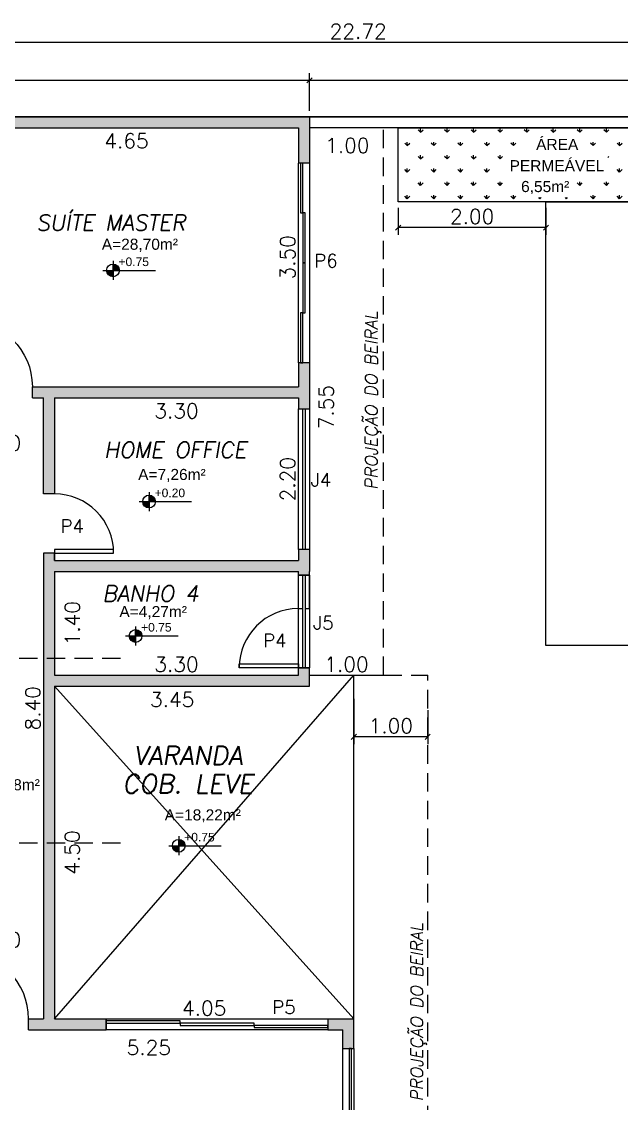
# Model space of a CAD drawing. Header units: metres. Extents: x 2690 to 3939, y 743 to 1123.
# Drawn here: x 3760.85 to 3768.96, y 786.69 to 801.32 of the extents above; entities that cross this region are included whole.
import ezdxf

# ---------------------------------------------------------------- set-up
doc = ezdxf.new("R2010")
doc.units = ezdxf.units.M
doc.set_wipeout_variables(frame=1)
doc.header["$PDMODE"] = 35
doc.linetypes.add('DASHED2', pattern=[9.525, 6.35, -3.175])
doc.linetypes.add('HIDDEN', pattern=[0.375, 0.25, -0.125])
for name, color, linetype in [('0-MOLDURA', 2, 'Continuous'), ('01', 1, 'Continuous'), ('02', 2, 'Continuous'), ('03', 3, 'Continuous'), ('04', 4, 'Continuous'), ('_a const_hum', 253, 'Continuous'), ('A CONSTRUIR', 10, 'Continuous'), ('ABERTURA', 2, 'Continuous'), ('ANOTAÇÕES', 2, 'Continuous'), ('caixilho', 2, 'Continuous'), ('FOLHA - MARGEM', 3, 'Continuous'), ('H - grama 2', 73, 'Continuous'), ('TEXTO', 2, 'Continuous')]:
    doc.layers.add(name, color=color, linetype=linetype)
for name, color, linetype, lineweight in [('ALVENARIA', 4, 'Continuous', 18), ('COTA', 2, 'Continuous', 0), ('Esgoto', 94, 'DASHED2', 0)]:
    doc.layers.add(name, color=color, linetype=linetype, lineweight=lineweight)
doc.styles.add('ROMA', font='romans.shx')
doc.styles.add('ROMANS', font='arial.ttf')
doc.dimstyles.new('CORTE', dxfattribs={"dimscale": 0, "dimtxt": 0.2, "dimasz": 0.07, "dimexe": 0.1, "dimexo": 0.08, "dimgap": 0.05, "dimtad": 1, "dimzin": 4, "dimdsep": 46, "dimtxsty": 'ROMA', "dimblk": 'OBLIQUE', "dimcen": 0, "dimclrd": 1, "dimclre": 1, "dimclrt": 2, "dimaunit": 1, "dimadec": 0, "dimazin": 0, "dimtfac": 1, "dimtofl": 0, "dimtmove": 0, "dimatfit": 3, "dimldrblk": 'OBLIQUE', "dimfxl": 0.1, "dimtolj": 1, "dimtzin": 0, "dimarcsym": 0})
doc.dimstyles.new('PLANTA', dxfattribs={"dimtxt": 0.2, "dimasz": 0.18, "dimexe": 0.18, "dimexo": 0.0625, "dimgap": 0.045, "dimtad": 1, "dimzin": 0, "dimdsep": 46, "dimtxsty": 'ROMA', "dimcen": 0.09, "dimse1": 1, "dimse2": 1, "dimsd1": 1, "dimsd2": 1, "dimclrd": 1, "dimclre": 1, "dimclrt": 2, "dimadec": 0, "dimazin": 0, "dimtfac": 1, "dimtofl": 0, "dimtmove": 0, "dimatfit": 3, "dimfxl": 0.18, "dimtolj": 1, "dimtzin": 0, "dimarcsym": 0})

# ---------------------------------------------------------------- blocks, each defined once
blk = doc.blocks.new('*U7')
at = {"layer": '02'}
for p, q in [((0, 0), (0, 0.9)), ((0, 0.9), (0.05, 0.9)), ((0.05, 0.9), (0.05, 0)), ((0.05, 0), (0, 0))]:
    blk.add_line(p, q, dxfattribs=at)
at = {"layer": '02', "ltscale": 0.05}
blk.add_arc((0, 0), 0.9, 0, 90, dxfattribs=at)
blk = doc.blocks.new('*D350')
at = {"layer": 'DEFPOINTS', "color": 0, "transparency": 16777216}
for p in [(3764.591, 799.886), (3764.591, 796.386), (3764.641, 796.386)]:
    blk.add_point(p, dxfattribs=at)
at = {"layer": '04', "color": 2, "transparency": 16777216, "insert": (3764.446, 798.136), "char_height": 0.2, "attachment_point": 5, "rotation": 90, "style": 'ROMA'}
blk.add_mtext('\\A1;3.50', dxfattribs=at)
blk = doc.blocks.new('*D461')
at = {"layer": 'DEFPOINTS', "color": 0, "transparency": 16777216}
for p in [(3759.941, 796.236), (3761.141, 796.236), (3761.141, 795.479)]:
    blk.add_point(p, dxfattribs=at)
at = {"layer": '04', "color": 2, "transparency": 16777216, "insert": (3760.541, 795.624), "char_height": 0.2, "attachment_point": 5, "style": 'ROMA'}
blk.add_mtext('\\A1;1.20', dxfattribs=at)
blk = doc.blocks.new('*D462')
at = {"layer": 'DEFPOINTS', "color": 0, "transparency": 16777216}
for p in [(3761.291, 795.913), (3761.291, 794.036), (3764.591, 794.036)]:
    blk.add_point(p, dxfattribs=at)
at = {"layer": '04', "color": 2, "transparency": 16777216, "insert": (3762.941, 796.058), "char_height": 0.2, "attachment_point": 5, "style": 'ROMA'}
blk.add_mtext('\\A1;3.30', dxfattribs=at)
blk = doc.blocks.new('*D463')
at = {"layer": 'DEFPOINTS', "color": 0, "transparency": 16777216}
for p in [(3761.344, 793.886), (3761.339, 792.486), (3761.677, 792.486)]:
    blk.add_point(p, dxfattribs=at)
at = {"layer": 'ALVENARIA', "color": 2, "transparency": 16777216, "insert": (3761.532, 793.186), "char_height": 0.2, "attachment_point": 5, "rotation": 90, "style": 'ROMA'}
blk.add_mtext('\\A1;1.40', dxfattribs=at)
blk = doc.blocks.new('*D464')
at = {"layer": 'DEFPOINTS', "color": 0, "transparency": 16777216}
for p in [(3761.291, 792.486), (3761.291, 792.486), (3764.591, 792.486)]:
    blk.add_point(p, dxfattribs=at)
at = {"layer": 'ALVENARIA', "color": 2, "transparency": 16777216, "insert": (3762.941, 792.631), "char_height": 0.2, "attachment_point": 5, "style": 'ROMA'}
blk.add_mtext('\\A1;3.30', dxfattribs=at)
blk = doc.blocks.new('*D465')
at = {"layer": 'DEFPOINTS', "color": 0, "transparency": 16777216}
for p in [(3761.291, 787.836), (3761.291, 787.836), (3765.341, 787.836)]:
    blk.add_point(p, dxfattribs=at)
at = {"layer": 'ALVENARIA', "color": 2, "transparency": 16777216, "insert": (3763.316, 787.981), "char_height": 0.2, "attachment_point": 5, "style": 'ROMA'}
blk.add_mtext('\\A1;4.05', dxfattribs=at)
blk = doc.blocks.new('*D466')
at = {"layer": 'DEFPOINTS', "color": 0, "transparency": 16777216}
for p in [(3761.291, 792.336), (3761.676, 792.336), (3761.291, 787.836)]:
    blk.add_point(p, dxfattribs=at)
at = {"layer": 'ALVENARIA', "color": 2, "transparency": 16777216, "insert": (3761.531, 790.086), "char_height": 0.2, "attachment_point": 5, "rotation": 90, "style": 'ROMA'}
blk.add_mtext('\\A1;4.50', dxfattribs=at)
blk = doc.blocks.new('*D467')
at = {"layer": 'DEFPOINTS', "color": 0, "transparency": 16777216}
for p in [(3764.591, 796.236), (3764.591, 796.236), (3764.591, 794.036)]:
    blk.add_point(p, dxfattribs=at)
at = {"layer": 'ALVENARIA', "color": 2, "transparency": 16777216, "insert": (3764.446, 795.136), "char_height": 0.2, "attachment_point": 5, "rotation": 90, "style": 'ROMA'}
blk.add_mtext('\\A1;2.20', dxfattribs=at)
blk = doc.blocks.new('*D353')
at = {"layer": 'DEFPOINTS', "color": 0, "transparency": 16777216}
for p in [(3761.291, 792.336), (3764.741, 792.336), (3764.741, 792.011)]:
    blk.add_point(p, dxfattribs=at)
at = {"layer": 'ANOTAÇÕES', "color": 2, "transparency": 16777216, "insert": (3762.884, 792.156), "char_height": 0.2, "attachment_point": 5, "style": 'ROMA'}
blk.add_mtext('\\A1;3.45', dxfattribs=at)
blk = doc.blocks.new('*D471')
at = {"layer": 'DEFPOINTS', "color": 0, "transparency": 16777216}
for p in [(3767.941, 798.886), (3771.741, 798.886), (3771.741, 798.477)]:
    blk.add_point(p, dxfattribs=at)
at = {"layer": '04', "color": 2, "transparency": 16777216, "insert": (3769.841, 798.622), "char_height": 0.2, "attachment_point": 5, "style": 'ROMA'}
blk.add_mtext('\\A1;3.80', dxfattribs=at)
blk = doc.blocks.new('*D472')
at = {"layer": 'DEFPOINTS', "color": 0, "transparency": 16777216}
for p in [(3767.941, 798.886), (3767.941, 792.886), (3771.741, 792.886)]:
    blk.add_point(p, dxfattribs=at)
at = {"layer": '04', "color": 2, "transparency": 16777216, "insert": (3771.596, 795.886), "char_height": 0.2, "attachment_point": 5, "rotation": 90, "style": 'ROMA'}
blk.add_mtext('\\A1;6.00', dxfattribs=at)
blk = doc.blocks.new('*D473')
at = {"layer": 'DEFPOINTS', "color": 0, "transparency": 16777216}
for p in [(3759.941, 787.686), (3765.191, 787.686), (3765.191, 787.303)]:
    blk.add_point(p, dxfattribs=at)
at = {"layer": '04', "color": 2, "transparency": 16777216, "insert": (3762.566, 787.448), "char_height": 0.2, "attachment_point": 5, "style": 'ROMA'}
blk.add_mtext('\\A1;5.25', dxfattribs=at)
blk = doc.blocks.new('*U3')
at = {"layer": '02'}
for p, q in [((-0.05, 0.9), (-0.05, 0)), ((0, 0.9), (-0.05, 0.9)), ((0, 0), (0, 0.9)), ((-0.05, 0), (0, 0))]:
    blk.add_line(p, q, dxfattribs=at)
at = {"layer": '02', "ltscale": 0.05}
blk.add_arc((0, 0), 0.9, 90, 180, dxfattribs=at)
blk = doc.blocks.new('*U4')
at = {"layer": '02'}
for p, q in [((-0.05, 0.8), (-0.05, 0)), ((0, 0.8), (-0.05, 0.8)), ((0, 0), (0, 0.8)), ((-0.05, 0), (0, 0))]:
    blk.add_line(p, q, dxfattribs=at)
at = {"layer": '02', "ltscale": 0.05}
blk.add_arc((0, 0), 0.8, 90, 180, dxfattribs=at)
blk = doc.blocks.new('*U5')
at = {"layer": '02'}
for p, q in [((0, 0), (0, 0.8)), ((0, 0.8), (0.05, 0.8)), ((0.05, 0.8), (0.05, 0)), ((0.05, 0), (0, 0))]:
    blk.add_line(p, q, dxfattribs=at)
at = {"layer": '02', "ltscale": 0.05}
blk.add_arc((0, 0), 0.8, 0, 90, dxfattribs=at)
blk = doc.blocks.new('*D393')
at = {"layer": 'DEFPOINTS', "color": 0, "transparency": 16777216}
for p in [(3761.141, 796.236), (3761.141, 787.836), (3761.141, 787.836)]:
    blk.add_point(p, dxfattribs=at)
at = {"layer": '0-MOLDURA', "color": 2, "transparency": 16777216, "insert": (3760.996, 792.036), "char_height": 0.2, "attachment_point": 5, "rotation": 90, "style": 'ROMA'}
blk.add_mtext('\\A1;8.40', dxfattribs=at)
blk = doc.blocks.new('*D368')
at = {"layer": 'DEFPOINTS', "color": 0, "transparency": 16777216}
for p in [(3759.941, 788.76), (3759.941, 787.836), (3761.141, 787.836)]:
    blk.add_point(p, dxfattribs=at)
at = {"layer": 'COTA', "color": 2, "transparency": 16777216, "insert": (3760.541, 788.905), "char_height": 0.2, "attachment_point": 5, "style": 'ROMA'}
blk.add_mtext('\\A1;1.20', dxfattribs=at)
blk = doc.blocks.new('*D338')
at = {"layer": 'DEFPOINTS', "color": 0, "transparency": 16777216}
for p in [(3764.741, 799.886), (3764.741, 792.336), (3765.112, 792.336)]:
    blk.add_point(p, dxfattribs=at)
at = {"layer": 'COTA', "color": 2, "transparency": 16777216, "insert": (3764.967, 796.111), "char_height": 0.2, "attachment_point": 5, "rotation": 90, "style": 'ROMA'}
blk.add_mtext('\\A1;7.55', dxfattribs=at)
blk = doc.blocks.new('*D402')
at = {"layer": 'DEFPOINTS', "color": 0, "transparency": 16777216}
for p in [(3765.191, 787.686), (3765.191, 783.686), (3765.191, 783.686)]:
    blk.add_point(p, dxfattribs=at)
at = {"layer": '04', "color": 2, "transparency": 16777216, "insert": (3765.046, 785.686), "char_height": 0.2, "attachment_point": 5, "rotation": 90, "style": 'ROMA'}
blk.add_mtext('\\A1;4.00', dxfattribs=at)
blk = doc.blocks.new('_Oblique')
at = {"color": 0, "linetype": 'ByBlock', "lineweight": -2}
blk.add_line((-0.5, -0.5), (0.5, 0.5), dxfattribs=at)
blk = doc.blocks.new('*D406')
at = {"layer": 'COTA', "color": 1, "lineweight": -2, "transparency": 16777216}
for p, q in [((3765.941, 798.806), (3765.941, 798.438)), ((3767.941, 798.806), (3767.941, 798.438)), ((3767.941, 798.538), (3765.941, 798.538))]:
    blk.add_line(p, q, dxfattribs=at)
at = {"layer": 'DEFPOINTS', "color": 0, "transparency": 16777216}
for p in [(3765.941, 798.886), (3767.941, 798.886), (3765.941, 798.538)]:
    blk.add_point(p, dxfattribs=at)
at = {"layer": 'COTA', "color": 1, "lineweight": -2, "transparency": 16777216, "xscale": 0.07, "yscale": 0.07, "zscale": 0.07, "rotation": 180}
blk.add_blockref('_Oblique', (3765.941, 798.538), dxfattribs=at)
at = {"layer": 'COTA', "color": 1, "lineweight": -2, "transparency": 16777216, "xscale": 0.07, "yscale": 0.07, "zscale": 0.07}
blk.add_blockref('_Oblique', (3767.941, 798.538), dxfattribs=at)
at = {"layer": 'COTA', "color": 2, "transparency": 16777216, "insert": (3766.941, 798.688), "char_height": 0.2, "attachment_point": 5, "style": 'ROMA'}
blk.add_mtext('\\A1;2.00', dxfattribs=at)
blk = doc.blocks.new('*D408')
at = {"layer": 'COTA', "color": 1, "lineweight": -2, "transparency": 16777216}
for p, q in [((3764.741, 800.116), (3764.741, 800.629)), ((3776.761, 800.116), (3776.761, 800.629)), ((3776.761, 800.529), (3764.741, 800.529))]:
    blk.add_line(p, q, dxfattribs=at)
at = {"layer": 'DEFPOINTS', "color": 0, "transparency": 16777216}
for p in [(3764.741, 800.529), (3764.741, 800.036), (3776.761, 800.036)]:
    blk.add_point(p, dxfattribs=at)
at = {"layer": 'COTA', "color": 1, "lineweight": -2, "transparency": 16777216, "xscale": 0.07, "yscale": 0.07, "zscale": 0.07}
for p, rotation in [((3764.741, 800.529), 179.9999999999989), ((3776.761, 800.529), 359.9999999999989)]:
    blk.add_blockref('_Oblique', p, dxfattribs=dict(at, rotation=rotation))
at = {"layer": 'COTA', "color": 2, "transparency": 16777216, "insert": (3770.751, 800.679), "char_height": 0.2, "attachment_point": 5, "style": 'ROMA'}
blk.add_mtext('\\A1;12.02', dxfattribs=at)
blk = doc.blocks.new('*D409')
at = {"layer": 'COTA', "color": 1, "lineweight": -2, "transparency": 16777216}
for p, q in [((3754.041, 800.116), (3754.041, 800.629)), ((3764.741, 800.116), (3764.741, 800.629)), ((3764.741, 800.529), (3754.041, 800.529))]:
    blk.add_line(p, q, dxfattribs=at)
at = {"layer": 'DEFPOINTS', "color": 0, "transparency": 16777216}
for p in [(3754.041, 800.529), (3754.041, 800.036), (3764.741, 800.036)]:
    blk.add_point(p, dxfattribs=at)
at = {"layer": 'COTA', "color": 1, "lineweight": -2, "transparency": 16777216, "xscale": 0.07, "yscale": 0.07, "zscale": 0.07, "rotation": 180}
blk.add_blockref('_Oblique', (3754.041, 800.529), dxfattribs=at)
at = {"layer": 'COTA', "color": 1, "lineweight": -2, "transparency": 16777216, "xscale": 0.07, "yscale": 0.07, "zscale": 0.07}
blk.add_blockref('_Oblique', (3764.741, 800.529), dxfattribs=at)
at = {"layer": 'COTA', "color": 2, "transparency": 16777216, "insert": (3759.391, 800.679), "char_height": 0.2, "attachment_point": 5, "style": 'ROMA'}
blk.add_mtext('\\A1;10.70', dxfattribs=at)
blk = doc.blocks.new('*D410')
at = {"layer": 'COTA', "color": 1, "lineweight": -2, "transparency": 16777216}
for p, q in [((3754.041, 800.116), (3754.041, 801.143)), ((3776.761, 800.116), (3776.761, 801.143)), ((3776.761, 801.043), (3754.041, 801.043))]:
    blk.add_line(p, q, dxfattribs=at)
at = {"layer": 'DEFPOINTS', "color": 0, "transparency": 16777216}
for p in [(3754.041, 801.043), (3754.041, 800.036), (3776.761, 800.036)]:
    blk.add_point(p, dxfattribs=at)
at = {"layer": 'COTA', "color": 1, "lineweight": -2, "transparency": 16777216, "xscale": 0.07, "yscale": 0.07, "zscale": 0.07, "rotation": 180}
blk.add_blockref('_Oblique', (3754.041, 801.043), dxfattribs=at)
at = {"layer": 'COTA', "color": 1, "lineweight": -2, "transparency": 16777216, "xscale": 0.07, "yscale": 0.07, "zscale": 0.07}
blk.add_blockref('_Oblique', (3776.761, 801.043), dxfattribs=at)
at = {"layer": 'COTA', "color": 2, "transparency": 16777216, "insert": (3765.401, 801.193), "char_height": 0.2, "attachment_point": 5, "style": 'ROMA'}
blk.add_mtext('\\A1;22.72', dxfattribs=at)
blk = doc.blocks.new('*D418')
at = {"layer": 'COTA', "color": 1, "lineweight": -2, "transparency": 16777216}
for p, q in [((3776.833, 800.002), (3780.162, 798.455)), ((3768.574, 773.758), (3780.072, 798.497)), ((3765.335, 775.263), (3768.665, 773.716))]:
    blk.add_line(p, q, dxfattribs=at)
at = {"layer": 'DEFPOINTS', "color": 0, "transparency": 16777216}
for p in [(3776.761, 800.036), (3780.072, 798.497), (3765.263, 775.297)]:
    blk.add_point(p, dxfattribs=at)
at = {"layer": 'COTA', "color": 1, "lineweight": -2, "transparency": 16777216, "xscale": 0.07, "yscale": 0.07, "zscale": 0.07}
for p, rotation in [((3780.072, 798.497), 65.07278290089883), ((3768.574, 773.758), 245.0727829008988)]:
    blk.add_blockref('_Oblique', p, dxfattribs=dict(at, rotation=rotation))
at = {"layer": 'COTA', "color": 2, "transparency": 16777216, "insert": (3774.187, 786.191), "char_height": 0.2, "attachment_point": 5, "rotation": 65.0728, "style": 'ROMA'}
blk.add_mtext('\\A1;27.28', dxfattribs=at)
blk = doc.blocks.new('*D389')
at = {"layer": '03', "color": 1, "lineweight": -2, "transparency": 16777216}
for p, q in [((3768.021, 799.886), (3769.52, 799.886)), ((3769.42, 798.886), (3769.42, 799.886)), ((3768.021, 798.886), (3769.52, 798.886))]:
    blk.add_line(p, q, dxfattribs=at)
at = {"layer": 'DEFPOINTS', "color": 0, "transparency": 16777216}
for p in [(3767.941, 799.886), (3769.42, 799.886), (3767.941, 798.886)]:
    blk.add_point(p, dxfattribs=at)
at = {"layer": '03', "color": 1, "lineweight": -2, "transparency": 16777216, "xscale": 0.07, "yscale": 0.07, "zscale": 0.07}
for p, rotation in [((3769.42, 799.886), 90), ((3769.42, 798.886), 270)]:
    blk.add_blockref('_Oblique', p, dxfattribs=dict(at, rotation=rotation))
at = {"layer": '03', "color": 2, "transparency": 16777216, "insert": (3769.27, 799.386), "char_height": 0.2, "attachment_point": 5, "rotation": 90, "style": 'ROMA'}
blk.add_mtext('\\A1;1.00', dxfattribs=at)
blk = doc.blocks.new('*D340')
at = {"layer": '03', "color": 1, "lineweight": -2, "transparency": 16777216}
for p, q in [((3765.341, 792.163), (3765.341, 791.55)), ((3766.341, 792.013), (3766.341, 791.55)), ((3766.341, 791.65), (3765.341, 791.65))]:
    blk.add_line(p, q, dxfattribs=at)
at = {"layer": 'DEFPOINTS', "color": 0, "transparency": 16777216}
for p in [(3765.341, 792.243), (3766.341, 792.093), (3765.341, 791.65)]:
    blk.add_point(p, dxfattribs=at)
at = {"layer": '03', "color": 1, "lineweight": -2, "transparency": 16777216, "xscale": 0.07, "yscale": 0.07, "zscale": 0.07, "rotation": 180}
blk.add_blockref('_Oblique', (3765.341, 791.65), dxfattribs=at)
at = {"layer": '03', "color": 1, "lineweight": -2, "transparency": 16777216, "xscale": 0.07, "yscale": 0.07, "zscale": 0.07}
blk.add_blockref('_Oblique', (3766.341, 791.65), dxfattribs=at)
at = {"layer": '03', "color": 2, "transparency": 16777216, "insert": (3765.841, 791.8), "char_height": 0.2, "attachment_point": 5, "style": 'ROMA'}
blk.add_mtext('\\A1;1.00', dxfattribs=at)
blk = doc.blocks.new('*D341')
at = {"layer": 'DEFPOINTS', "color": 0, "transparency": 16777216}
for p in [(3764.741, 799.886), (3765.741, 799.886), (3764.741, 799.505)]:
    blk.add_point(p, dxfattribs=at)
at = {"layer": 'COTA', "color": 2, "transparency": 16777216, "insert": (3765.253, 799.65), "char_height": 0.2, "attachment_point": 5, "style": 'ROMA'}
blk.add_mtext('\\A1;1.00', dxfattribs=at)
blk = doc.blocks.new('*D419')
at = {"layer": 'DEFPOINTS', "color": 0, "transparency": 16777216}
for p in [(3764.741, 792.486), (3764.741, 792.486), (3765.741, 792.486)]:
    blk.add_point(p, dxfattribs=at)
at = {"layer": '03', "color": 2, "transparency": 16777216, "insert": (3765.241, 792.631), "char_height": 0.2, "attachment_point": 5, "style": 'ROMA'}
blk.add_mtext('\\A1;1.00', dxfattribs=at)
blk = doc.blocks.new('*D362')
at = {"layer": 'DEFPOINTS', "color": 0, "transparency": 16777216}
for p in [(3759.941, 799.886), (3764.591, 799.886), (3764.591, 799.566)]:
    blk.add_point(p, dxfattribs=at)
at = {"layer": 'ALVENARIA', "color": 2, "transparency": 16777216, "insert": (3762.266, 799.711), "char_height": 0.2, "attachment_point": 5, "style": 'ROMA'}
blk.add_mtext('\\A1;4.65', dxfattribs=at)
blk = doc.blocks.new('*D363')
at = {"layer": 'DEFPOINTS', "color": 0, "transparency": 16777216}
for p in [(3767.941, 795.886), (3771.741, 795.886), (3771.741, 792.886)]:
    blk.add_point(p, dxfattribs=at)
at = {"layer": 'FOLHA - MARGEM', "color": 2, "transparency": 16777216, "insert": (3769.841, 793.031), "char_height": 0.2, "attachment_point": 5, "style": 'ROMA'}
blk.add_mtext('\\A1;3.80', dxfattribs=at)

msp = doc.modelspace()

# ---------------------------------------------------------------- hatches: boundary and pattern name
at = {"layer": '02'}
h = msp.add_hatch(color=256, dxfattribs=at)
h.paths.add_polyline_path([(3762.0822, 797.9588), (3762.0822, 797.8724, -0.4142136), (3761.9958, 797.9588), (3762.0822, 797.9588)])
h.paths.add_polyline_path([(3762.0822, 797.9588), (3762.0822, 798.0452, -0.4142136), (3762.1686, 797.9588), (3762.0822, 797.9588)])
h = msp.add_hatch(color=256, dxfattribs=at)
h.paths.add_polyline_path([(3762.5709, 794.8327), (3762.5709, 794.7463, -0.4142136), (3762.4845, 794.8327), (3762.5709, 794.8327)])
h.paths.add_polyline_path([(3762.5709, 794.8327), (3762.5709, 794.9191, -0.4142136), (3762.6573, 794.8327), (3762.5709, 794.8327)])
h = msp.add_hatch(color=256, dxfattribs=at)
h.paths.add_polyline_path([(3762.3877, 793.0147), (3762.3877, 792.9283, -0.4142136), (3762.3013, 793.0147), (3762.3877, 793.0147)])
h.paths.add_polyline_path([(3762.3877, 793.0147), (3762.3877, 793.1011, -0.4142136), (3762.4741, 793.0147), (3762.3877, 793.0147)])
h = msp.add_hatch(color=256, dxfattribs=at)
h.paths.add_polyline_path([(3762.9718, 790.1763), (3762.9718, 790.0899, -0.4142136), (3762.8854, 790.1763), (3762.9718, 790.1763)])
h.paths.add_polyline_path([(3762.9718, 790.1763), (3762.9718, 790.2627, -0.4142136), (3763.0582, 790.1763), (3762.9718, 790.1763)])
at = {"layer": 'A CONSTRUIR'}
h = msp.add_hatch(color=256, dxfattribs=at)
h.dxf.hatch_style = 1
h.paths.add_polyline_path([(3764.7406, 800.0357), (3757.2406, 800.0357), (3754.0406, 800.0357), (3754.0406, 796.2357), (3754.3656, 796.2357), (3754.3656, 796.3857), (3754.1906, 796.3857), (3754.1906, 799.8857), (3756.1406, 799.8857), (3756.1406, 798.5357), (3756.2906, 798.5357), (3756.2906, 799.8857), (3764.5906, 799.8857), (3764.5906, 799.4107), (3764.7406, 799.4107)])
h = msp.add_hatch(color=256, dxfattribs=at)
h.dxf.hatch_style = 1
h.paths.add_polyline_path([(3764.7406, 796.7107), (3764.5906, 796.7107), (3764.5906, 796.3857), (3761.1906, 796.3857), (3760.9906, 796.3857), (3760.9906, 796.2357), (3761.1406, 796.2357), (3761.1406, 794.9357), (3761.2906, 794.9357), (3761.2906, 796.2357), (3764.5906, 796.2357), (3764.5906, 796.0857), (3764.7406, 796.0857), (3764.7406, 796.2357)])
h = msp.add_hatch(color=256, dxfattribs=at)
h.dxf.hatch_style = 1
h.paths.add_polyline_path([(3764.7406, 794.1857), (3764.5906, 794.1857), (3764.5906, 794.0357), (3761.2906, 794.0357), (3761.2906, 794.1357), (3761.1406, 794.1357), (3761.1406, 787.8357), (3760.9406, 787.8357), (3760.9406, 787.6857), (3761.9906, 787.6857), (3761.9906, 787.8357), (3761.2906, 787.8357), (3761.2906, 792.3357), (3764.7406, 792.3357), (3764.7406, 792.5857), (3764.5906, 792.5857), (3764.5906, 792.4857), (3761.2906, 792.4857), (3761.2906, 793.8857), (3764.5906, 793.8857), (3764.5906, 793.8357), (3764.7406, 793.8357), (3764.7406, 793.9857)])
h = msp.add_hatch(color=256, dxfattribs=at)
h.dxf.hatch_style = 1
h.paths.add_polyline_path([(3765.3406, 787.8357), (3764.9906, 787.8357), (3764.9906, 787.6857), (3765.1906, 787.6857), (3765.1906, 787.4357), (3765.3406, 787.4357)])
at = {"layer": 'H - grama 2', "ltscale": 0.05}
h = msp.add_hatch(dxfattribs=at)
h.set_pattern_fill('GRASS', color=256, scale=0.01)
h.set_pattern_definition([(90, (456.48066, -13.42494), (-0.179605122, 0.179605122), [0.047625, -0.311585245]), (45, (456.48066, -13.42494), (-0.179605122, 0.179605122), [0.047625, -0.206375]), (135, (456.48066, -13.42494), (-0.179605122, -0.179605122), [0.047625, -0.206375])])
h.paths.add_polyline_path([(3772.2406, 799.8857), (3765.9406, 799.8857), (3765.9406, 798.8857), (3772.2406, 798.8857)])
h.paths.add_polyline_path([(3769.4198, 799.0452), (3769.4198, 799.7262), (3769.1198, 799.7262), (3769.1198, 799.0452)], flags=16)
h.paths.add_polyline_path([(3767.5597, 798.944), (3768.302, 798.944), (3768.302, 799.2144), (3767.5597, 799.2144)], flags=16)
h.paths.add_polyline_path([(3767.402, 799.2532), (3768.7769, 799.2532), (3768.7769, 799.535), (3767.402, 799.535)], flags=16)
h.paths.add_polyline_path([(3767.761, 799.5411), (3768.4262, 799.5411), (3768.4262, 799.8229), (3767.761, 799.8229)], flags=16)

# ---------------------------------------------------------------- linework, layer by layer
at = {"color": 2}
for p, q in [((3762.0822, 797.8724), (3762.0822, 798.0452)), ((3762.5709, 794.7463), (3762.5709, 794.9191)), ((3762.3877, 792.9283), (3762.3877, 793.1011)), ((3762.9718, 790.0899), (3762.9718, 790.2627))]:
    msp.add_line(p, q, dxfattribs=at)
for centre in [(3762.0822, 797.9588), (3762.5709, 794.8327), (3762.3877, 793.0147), (3762.9718, 790.1763)]:
    msp.add_circle(centre, 0.0864, dxfattribs=at)
at = {"layer": '0-MOLDURA'}
msp.add_line((3765.9406, 800.0357), (3764.7406, 800.0357), dxfattribs=at)
at = {"layer": '01'}
for p, q in [((3764.5906, 792.5857), (3764.5906, 793.8357)), ((3764.7406, 793.8357), (3764.7406, 792.5857))]:
    msp.add_line(p, q, dxfattribs=at)
for points in [[(3772.2406, 798.8857), (3765.9406, 798.8857), (3765.9406, 799.8857), (3772.2406, 799.8857)], [(3761.9906, 787.8357), (3764.9906, 787.8357), (3764.9906, 787.6857), (3761.9906, 787.6857)], [(3765.1906, 784.4357), (3765.1906, 787.4357), (3765.3406, 787.4357), (3765.3406, 784.4357)], [(3765.1906, 784.4357), (3765.1906, 787.4357), (3765.3406, 787.4357), (3765.3406, 784.4357)]]:
    msp.add_lwpolyline(points, close=True, dxfattribs=at)
at = {"layer": '02'}
for p, q in [((3762.0822, 798.0874), (3762.0822, 797.8303)), ((3762.0822, 798.0874), (3762.0822, 797.8303)), ((3761.9459, 797.9588), (3762.6575, 797.9588)), ((3762.5709, 794.9613), (3762.5709, 794.7041)), ((3762.5709, 794.9613), (3762.5709, 794.7041)), ((3762.4346, 794.8327), (3763.1461, 794.8327)), ((3762.3877, 793.1433), (3762.3877, 792.8861)), ((3762.3877, 793.1433), (3762.3877, 792.8861)), ((3762.2514, 793.0147), (3762.963, 793.0147)), ((3762.9718, 790.3049), (3762.9718, 790.0477)), ((3762.9718, 790.3049), (3762.9718, 790.0477)), ((3762.8355, 790.1763), (3763.5471, 790.1763))]:
    msp.add_line(p, q, dxfattribs=at)
msp.add_lwpolyline([(3776.7606, 800.0357), (3754.0406, 800.0357), (3754.0406, 770.0357), (3756.9006, 770.0357, 0.2126278), (3765.2629, 775.297)], format="xyb", close=True, dxfattribs=at)
at = {"layer": '03'}
for p, q in [((3764.7406, 800.0357), (3776.7606, 800.0357)), ((3776.5265, 799.8857), (3764.7406, 799.8857)), ((3765.3406, 792.3357), (3765.3406, 792.4857)), ((3765.3406, 787.8357), (3765.3406, 792.3357))]:
    msp.add_line(p, q, dxfattribs=at)
at = {"layer": '04'}
for p, q in [((3754.0406, 800.0357), (3764.7406, 800.0357)), ((3764.7406, 800.0357), (3764.7406, 799.4107)), ((3764.5906, 799.8857), (3764.5906, 799.4107)), ((3764.5906, 796.7107), (3764.5906, 796.3857)), ((3764.7406, 796.7107), (3764.7406, 796.2357)), ((3761.1406, 796.3857), (3764.5906, 796.3857)), ((3764.5906, 796.2357), (3764.5906, 796.0857)), ((3764.7406, 796.2357), (3764.7406, 796.0857)), ((3761.2906, 794.9357), (3761.1406, 794.9357)), ((3761.2906, 794.1357), (3761.1406, 794.1357)), ((3761.2906, 794.0357), (3761.2906, 794.1357)), ((3764.5906, 794.1857), (3764.5906, 794.0357)), ((3764.7406, 794.1857), (3764.7406, 793.8857)), ((3761.2906, 794.0357), (3764.5906, 794.0357)), ((3764.5906, 793.3857), (3764.7406, 793.3857)), ((3764.5906, 792.5857), (3764.7406, 792.5857)), ((3761.2906, 792.4857), (3764.5906, 792.4857)), ((3760.9406, 787.8357), (3761.1406, 787.8357)), ((3761.2906, 787.8357), (3761.9906, 787.8357)), ((3764.9906, 787.8357), (3765.3406, 787.8357)), ((3760.9406, 787.6857), (3761.9906, 787.6857)), ((3764.9906, 787.6857), (3765.1906, 787.6857))]:
    msp.add_line(p, q, dxfattribs=at)
at = {"layer": '_a const_hum', "color": 4}
for p, q in [((3756.2906, 799.8857), (3764.5906, 799.8857)), ((3764.7406, 799.4107), (3764.5906, 799.4107)), ((3764.7406, 796.7107), (3764.5906, 796.7107)), ((3760.9906, 796.3857), (3761.1406, 796.3857)), ((3761.1406, 796.3857), (3761.1406, 796.3857)), ((3760.9906, 796.2357), (3761.1406, 796.2357)), ((3761.1406, 794.9357), (3761.1406, 796.2357)), ((3761.2906, 796.2357), (3761.2906, 794.9357)), ((3761.2906, 796.2357), (3764.5906, 796.2357)), ((3764.7406, 796.2357), (3764.7406, 796.2357)), ((3761.1406, 794.1357), (3761.1406, 787.8357)), ((3761.2906, 794.1357), (3761.2906, 794.0357)), ((3761.2906, 793.8857), (3761.2906, 792.4857)), ((3761.2906, 793.8857), (3764.5906, 793.8857)), ((3764.7406, 793.8857), (3764.7406, 793.8857)), ((3761.2906, 792.3357), (3761.2906, 787.8357)), ((3761.2906, 792.3357), (3764.7406, 792.3357)), ((3765.3406, 787.4357), (3765.3406, 787.8357)), ((3765.1906, 787.4357), (3765.1906, 787.6857)), ((3765.1906, 787.4357), (3765.3406, 787.4357))]:
    msp.add_line(p, q, dxfattribs=at)
at = {"layer": '_a const_hum', "color": 3, "linetype": 'HIDDEN'}
for p, q in [((3765.7406, 792.4857), (3765.7406, 799.8857)), ((3765.7406, 792.4857), (3766.3406, 792.4857)), ((3766.3406, 778.5357), (3766.3406, 792.4857))]:
    msp.add_line(p, q, dxfattribs=at)
at = {"layer": '_a const_hum', "color": 1}
for p, q in [((3764.5906, 796.7107), (3764.5906, 799.4107)), ((3764.7406, 799.4107), (3764.7406, 796.7107)), ((3764.5906, 794.1857), (3764.5906, 796.0857)), ((3764.7406, 796.0857), (3764.7406, 794.1857))]:
    msp.add_line(p, q, dxfattribs=at)
at = {"layer": 'ABERTURA'}
for p, q in [((3761.2906, 787.8357), (3765.3406, 792.4857)), ((3761.2906, 792.3357), (3765.3406, 787.8357))]:
    msp.add_line(p, q, dxfattribs=at)
at = {"layer": 'ALVENARIA', "color": 2, "linetype": 'HIDDEN'}
msp.add_line((3765.9406, 800.0357), (3764.7406, 800.0357), dxfattribs=at)
at = {"layer": 'ALVENARIA', "color": 4}
for p, q in [((3760.9906, 796.2357), (3760.9906, 796.3857)), ((3760.9406, 787.6857), (3760.9406, 787.8357)), ((3761.9906, 787.8357), (3761.9906, 787.6857)), ((3764.9906, 787.8357), (3764.9906, 787.6857)), ((3765.1906, 787.4357), (3765.3406, 787.4357)), ((3765.1906, 787.4357), (3765.3406, 787.4357)), ((3765.1906, 787.4357), (3765.3406, 787.4357))]:
    msp.add_line(p, q, dxfattribs=at)
at = {"layer": 'ALVENARIA'}
for p, q in [((3764.5906, 793.3857), (3764.5906, 793.8857)), ((3764.7406, 793.3857), (3764.7406, 793.8857)), ((3764.5906, 792.4857), (3764.5906, 792.5857)), ((3764.7406, 792.3357), (3764.7406, 792.5857))]:
    msp.add_line(p, q, dxfattribs=at)
at = {"layer": 'ALVENARIA', "lineweight": 18}
for p, q in [((3764.5906, 793.3857), (3764.7406, 793.3857)), ((3764.7406, 792.5857), (3764.5906, 792.5857))]:
    msp.add_line(p, q, dxfattribs=at)
at = {"layer": 'ALVENARIA'}
msp.add_lwpolyline([(3767.9406, 792.8857), (3767.9406, 798.8857), (3771.7406, 798.8857), (3771.7406, 792.8857), (3767.9406, 792.8857)], dxfattribs=at)
at = {"layer": 'ANOTAÇÕES', "color": 3}
msp.add_line((3764.7406, 792.4857), (3765.7406, 792.4857), dxfattribs=at)
at = {"layer": 'caixilho'}
for points in [[(3764.6509, 799.4107), (3764.6209, 799.4107), (3764.6209, 798.7357), (3764.6509, 798.7357)], [(3764.6809, 798.7357), (3764.6509, 798.7357), (3764.6509, 798.0607), (3764.6809, 798.0607)], [(3764.6809, 798.0607), (3764.6509, 798.0607), (3764.6509, 797.3857), (3764.6809, 797.3857)], [(3764.6509, 797.3857), (3764.6209, 797.3857), (3764.6209, 796.7107), (3764.6509, 796.7107)], [(3761.9906, 787.8075), (3761.9906, 787.7775), (3762.9906, 787.7775), (3762.9906, 787.8075)], [(3762.9906, 787.7775), (3762.9906, 787.7475), (3763.9906, 787.7475), (3763.9906, 787.7775)], [(3763.9906, 787.7475), (3763.9906, 787.7175), (3764.9906, 787.7175), (3764.9906, 787.7475)], [(3765.2788, 786.4357), (3765.3088, 786.4357), (3765.3088, 787.4357), (3765.2788, 787.4357)]]:
    msp.add_lwpolyline(points, close=True, dxfattribs=at)
at = {"layer": 'Esgoto', "color": 20, "linetype": 'HIDDEN'}
for p, q in [((3762.1853, 792.7079), (3754.6528, 792.7079)), ((3762.1853, 790.2137), (3754.6528, 790.2137))]:
    msp.add_line(p, q, dxfattribs=at)

# ---------------------------------------------------------------- block references
at = {"layer": '02', "ltscale": 0.05, "xscale": -1}
msp.add_blockref('*U3', (3760.0906, 796.3857), dxfattribs=at)
at = {"layer": '02', "ltscale": 0.05}
for name, p, rotation in [('*U4', (3761.2906, 794.1357), 270.0000000000229), ('*U5', (3764.5906, 792.5857), 90.00000000000001)]:
    msp.add_blockref(name, p, dxfattribs=dict(at, rotation=rotation))
msp.add_blockref('*U7', (3760.0406, 787.8357), dxfattribs=at)

# ---------------------------------------------------------------- texts
at = {"color": 2}
for s, height, style, p in [('+0.75', 0.11664, 'ROMANS', (3762.1567, 798.0176)), ('J4', 0.18, 'ROMA', (3764.7583, 795.0363)), ('+0.20', 0.11664, 'ROMANS', (3762.6454, 794.8915)), ('+0.75', 0.11664, 'ROMANS', (3762.4623, 793.0735)), ('J5', 0.18, 'ROMA', (3764.7903, 793.1016)), ('+0.75', 0.11664, 'ROMANS', (3763.0463, 790.2351))]:
    msp.add_text(s, height=height, dxfattribs=dict(at, style=style)).set_placement(p)
at = {"layer": '02', "style": 'ROMA'}
for s, p in [('P6', (3764.8057, 798)), ('P4', (3761.3726, 794.4098)), ('P4', (3764.1133, 792.8636)), ('P5', (3764.2373, 787.9029))]:
    msp.add_text(s, height=0.18, dxfattribs=at).set_placement(p)
at = {"layer": '03', "linetype": 'Continuous', "style": 'ROMA', "oblique": 10}
for s, height, p in [('SUÍTE MASTER', 0.215156, (3761.0459, 798.4973)), ('HOME OFFICE', 0.215156, (3761.964, 795.423)), ('BANHO 4', 0.21516, (3761.9411, 793.4806)), ('VARANDA', 0.25312, (3762.3566, 791.2705)), ('COB. LEVE', 0.25312, (3762.2101, 790.8884))]:
    msp.add_text(s, height=height, dxfattribs=at).set_placement(p)
at = {"layer": '_a const_hum', "color": 3, "linetype": 'HIDDEN', "style": 'ROMA', "oblique": 10}
for p in [(3765.6597, 794.9942), (3766.2766, 786.721)]:
    msp.add_text('PROJEÇÃO DO BEIRAL', height=0.166075, rotation=90, dxfattribs=at).set_placement(p)
at = {"layer": 'TEXTO', "style": 'ROMANS'}
for s, p in [('ÁREA', (3767.8083, 799.588)), ('PERMEÁVEL', (3767.4489, 799.3002)), ('A=28,70m²', (3761.9304, 798.2382)), ('A=7,26m²', (3762.4226, 795.124)), ('A=4,27m²', (3762.1689, 793.269)), ('A=10,08m²', (3760.0617, 790.9271)), ('A=18,22m²', (3762.782, 790.5195))]:
    msp.add_text(s, height=0.15, dxfattribs=at).set_placement(p)
at = {"layer": 'TEXTO', "color": 1, "style": 'ROMANS'}
msp.add_text('6,55m²', height=0.15, dxfattribs=at).set_placement((3767.6048, 799.0187))

# ---------------------------------------------------------------- dimensions: what is measured, and where the dimension line sits
at = {"layer": '0-MOLDURA', "color": 1}
dim = msp.add_linear_dim(base=(3761.1406, 787.8357), p1=(3761.1406, 796.2357), p2=(3761.1406, 787.8357), angle=90, dimstyle='PLANTA', dxfattribs=at)
dim.commit()
dim.dimension.update_dxf_attribs({"geometry": '*D393', "text_midpoint": (3760.9956, 792.0357)})
at = {"layer": '03'}
dim = msp.add_linear_dim(base=(3769.4198, 799.8857), p1=(3767.9406, 798.8857), p2=(3767.9406, 799.8857), angle=90, dimstyle='CORTE', override={"dimscale": 1}, dxfattribs=at)
dim.commit()
dim.dimension.update_dxf_attribs({"geometry": '*D389', "text_midpoint": (3769.4198, 799.3857), "dimtype": 160})
dim = msp.add_linear_dim(base=(3765.3406, 791.65), p1=(3766.3406, 792.0927), p2=(3765.3406, 792.2427), dimstyle='CORTE', override={"dimscale": 1}, dxfattribs=at)
dim.commit()
dim.dimension.update_dxf_attribs({"geometry": '*D340', "text_midpoint": (3765.8406, 791.8)})
at = {"layer": '04'}
for base, p1, p2, picture, middle in [((3764.5906, 796.3857), (3764.5906, 799.8857), (3764.6406, 796.3857), '*D350', (3764.5906, 798.1357)), ((3771.7406, 792.8857), (3767.9406, 798.8857), (3767.9406, 792.8857), '*D472', (3771.7406, 795.8857))]:
    dim = msp.add_linear_dim(base=base, p1=p1, p2=p2, angle=90, dimstyle='PLANTA', dxfattribs=at)
    dim.commit()
    dim.dimension.update_dxf_attribs({"geometry": picture, "text_midpoint": middle, "dimtype": 160})
for base, p1, p2, picture, middle in [((3771.7406, 798.4769), (3767.9406, 798.8857), (3771.7406, 798.8857), '*D471', (3769.8406, 798.6219)), ((3761.1406, 795.4792), (3759.9406, 796.2357), (3761.1406, 796.2357), '*D461', (3760.5406, 795.6242))]:
    dim = msp.add_linear_dim(base=base, p1=p1, p2=p2, dimstyle='PLANTA', dxfattribs=at)
    dim.commit()
    dim.dimension.update_dxf_attribs({"geometry": picture, "text_midpoint": middle})
for base, p1, p2, picture, middle in [((3761.2906, 795.9134), (3764.5906, 794.0357), (3761.2906, 794.0357), '*D462', (3762.9406, 795.9134)), ((3765.1906, 787.3027), (3759.9406, 787.6857), (3765.1906, 787.6857), '*D473', (3762.5656, 787.3027))]:
    dim = msp.add_linear_dim(base=base, p1=p1, p2=p2, dimstyle='PLANTA', dxfattribs=at)
    dim.commit()
    dim.dimension.update_dxf_attribs({"geometry": picture, "text_midpoint": middle, "dimtype": 160})
dim = msp.add_linear_dim(base=(3765.1906, 783.6857), p1=(3765.1906, 787.6857), p2=(3765.1906, 783.6857), angle=90, dimstyle='PLANTA', dxfattribs=at)
dim.commit()
dim.dimension.update_dxf_attribs({"geometry": '*D402', "text_midpoint": (3765.0456, 785.6857)})
at = {"layer": 'ALVENARIA', "color": 6}
dim = msp.add_linear_dim(base=(3764.5906, 799.5665), p1=(3759.9406, 799.8857), p2=(3764.5906, 799.8857), dimstyle='PLANTA', dxfattribs=at)
dim.commit()
dim.dimension.update_dxf_attribs({"geometry": '*D362', "text_midpoint": (3762.2656, 799.7115)})
at = {"layer": 'ALVENARIA'}
for base, p1, p2, picture, middle in [((3764.5906, 796.2357), (3764.5906, 794.0357), (3764.5906, 796.2357), '*D467', (3764.4456, 795.1357)), ((3761.6767, 792.4857), (3761.344, 793.8857), (3761.3391, 792.4857), '*D463', (3761.5317, 793.1857)), ((3761.676, 792.3357), (3761.2906, 787.8357), (3761.2906, 792.3357), '*D466', (3761.531, 790.0857))]:
    dim = msp.add_linear_dim(base=base, p1=p1, p2=p2, angle=90, dimstyle='PLANTA', dxfattribs=at)
    dim.commit()
    dim.dimension.update_dxf_attribs({"geometry": picture, "text_midpoint": middle})
for base, p1, p2, picture, middle in [((3761.2906, 792.4857), (3764.5906, 792.4857), (3761.2906, 792.4857), '*D464', (3762.9406, 792.6307)), ((3761.2906, 787.8357), (3765.3406, 787.8357), (3761.2906, 787.8357), '*D465', (3763.3156, 787.9807))]:
    dim = msp.add_linear_dim(base=base, p1=p1, p2=p2, dimstyle='PLANTA', dxfattribs=at)
    dim.commit()
    dim.dimension.update_dxf_attribs({"geometry": picture, "text_midpoint": middle})
at = {"layer": 'ANOTAÇÕES'}
dim = msp.add_linear_dim(base=(3764.7406, 792.011), p1=(3761.2906, 792.3357), p2=(3764.7406, 792.3357), dimstyle='PLANTA', dxfattribs=at)
dim.commit()
dim.dimension.update_dxf_attribs({"geometry": '*D353', "text_midpoint": (3762.8837, 792.011), "dimtype": 160})
at = {"layer": 'COTA'}
for base, p1, p2, picture, middle in [((3754.0406, 801.0427), (3776.7606, 800.0357), (3754.0406, 800.0357), '*D410', (3765.4006, 801.1927)), ((3754.0406, 800.5293), (3764.7406, 800.0357), (3754.0406, 800.0357), '*D409', (3759.3906, 800.6793)), ((3765.9406, 798.5378), (3767.9406, 798.8857), (3765.9406, 798.8857), '*D406', (3766.9406, 798.6878))]:
    dim = msp.add_linear_dim(base=base, p1=p1, p2=p2, dimstyle='CORTE', override={"dimscale": 1}, dxfattribs=at)
    dim.commit()
    dim.dimension.update_dxf_attribs({"geometry": picture, "text_midpoint": middle})
for p1, p2, distance, picture, middle in [((3776.7606, 800.0357), (3764.7406, 800.0357), -0.4936, '*D408', (3770.7506, 800.6793)), ((3765.2629, 775.297), (3776.7606, 800.0357), -3.6511, '*D418', (3774.1867, 786.1908))]:
    dim = msp.add_aligned_dim(p1=p1, p2=p2, distance=distance, dimstyle='CORTE', override={"dimscale": 1}, dxfattribs=at)
    dim.commit()
    dim.dimension.update_dxf_attribs({"geometry": picture, "text_midpoint": middle})
dim = msp.add_linear_dim(base=(3764.7406, 799.5049), p1=(3765.7406, 799.8857), p2=(3764.7406, 799.8857), dimstyle='PLANTA', dxfattribs=at)
dim.commit()
dim.dimension.update_dxf_attribs({"geometry": '*D341', "text_midpoint": (3765.2527, 799.5049), "dimtype": 160})
at = {"layer": 'COTA', "color": 1}
dim = msp.add_linear_dim(base=(3759.9406, 788.7597), p1=(3761.1406, 787.8357), p2=(3759.9406, 787.8357), dimstyle='PLANTA', dxfattribs=at)
dim.commit()
dim.dimension.update_dxf_attribs({"geometry": '*D368', "text_midpoint": (3760.5406, 788.9047)})
at = {"layer": 'FOLHA - MARGEM'}
dim = msp.add_linear_dim(base=(3771.7406, 792.8857), p1=(3767.9406, 795.8857), p2=(3771.7406, 795.8857), dimstyle='PLANTA', dxfattribs=at)
dim.commit()
dim.dimension.update_dxf_attribs({"geometry": '*D363', "text_midpoint": (3769.8406, 793.0307)})

# ---------------------------------------------------------------- next in the draw order: wipeouts: each hides what was drawn before it
at = {"ltscale": 0.05}
for points in [[(3764.6506, 794.1857), (3764.6506, 796.0857), (3764.6806, 796.0857), (3764.6806, 794.1857)], [(3764.6506, 792.5857), (3764.6506, 793.8357), (3764.6806, 793.8357), (3764.6806, 792.5857)]]:
    msp.add_wipeout(points, dxfattribs=at).dxf.layer = '02'

# ---------------------------------------------------------------- next in the draw order: linework, layer by layer
at = {"layer": '02', "ltscale": 0.05, "flags": 128}
for points in [[(3764.6506, 794.1857), (3764.6506, 796.0857), (3764.6806, 796.0857), (3764.6806, 794.1857)], [(3764.6506, 792.5857), (3764.6506, 793.8357), (3764.6806, 793.8357), (3764.6806, 792.5857)]]:
    msp.add_lwpolyline(points, close=True, dxfattribs=at)
at = {"layer": '04'}
msp.add_line((3764.5906, 793.8357), (3764.7406, 793.8357), dxfattribs=at)
at = {"layer": 'ALVENARIA', "lineweight": 18}
for p, q in [((3764.5906, 796.0857), (3764.7406, 796.0857)), ((3764.7406, 794.1857), (3764.5906, 794.1857)), ((3764.7406, 793.8357), (3764.5906, 793.8357))]:
    msp.add_line(p, q, dxfattribs=at)

# ---------------------------------------------------------------- next in the draw order: dimensions: what is measured, and where the dimension line sits
at = {"layer": '03'}
dim = msp.add_linear_dim(base=(3764.7406, 792.4857), p1=(3765.7406, 792.4857), p2=(3764.7406, 792.4857), dimstyle='PLANTA', dxfattribs=at)
dim.commit()
dim.dimension.update_dxf_attribs({"geometry": '*D419', "text_midpoint": (3765.2406, 792.6307)})
at = {"layer": 'COTA'}
dim = msp.add_linear_dim(base=(3765.1116, 792.3357), p1=(3764.7406, 799.8857), p2=(3764.7406, 792.3357), angle=90, dimstyle='PLANTA', dxfattribs=at)
dim.commit()
dim.dimension.update_dxf_attribs({"geometry": '*D338', "text_midpoint": (3764.9666, 796.1107)})

doc.saveas('drawing.dxf')
